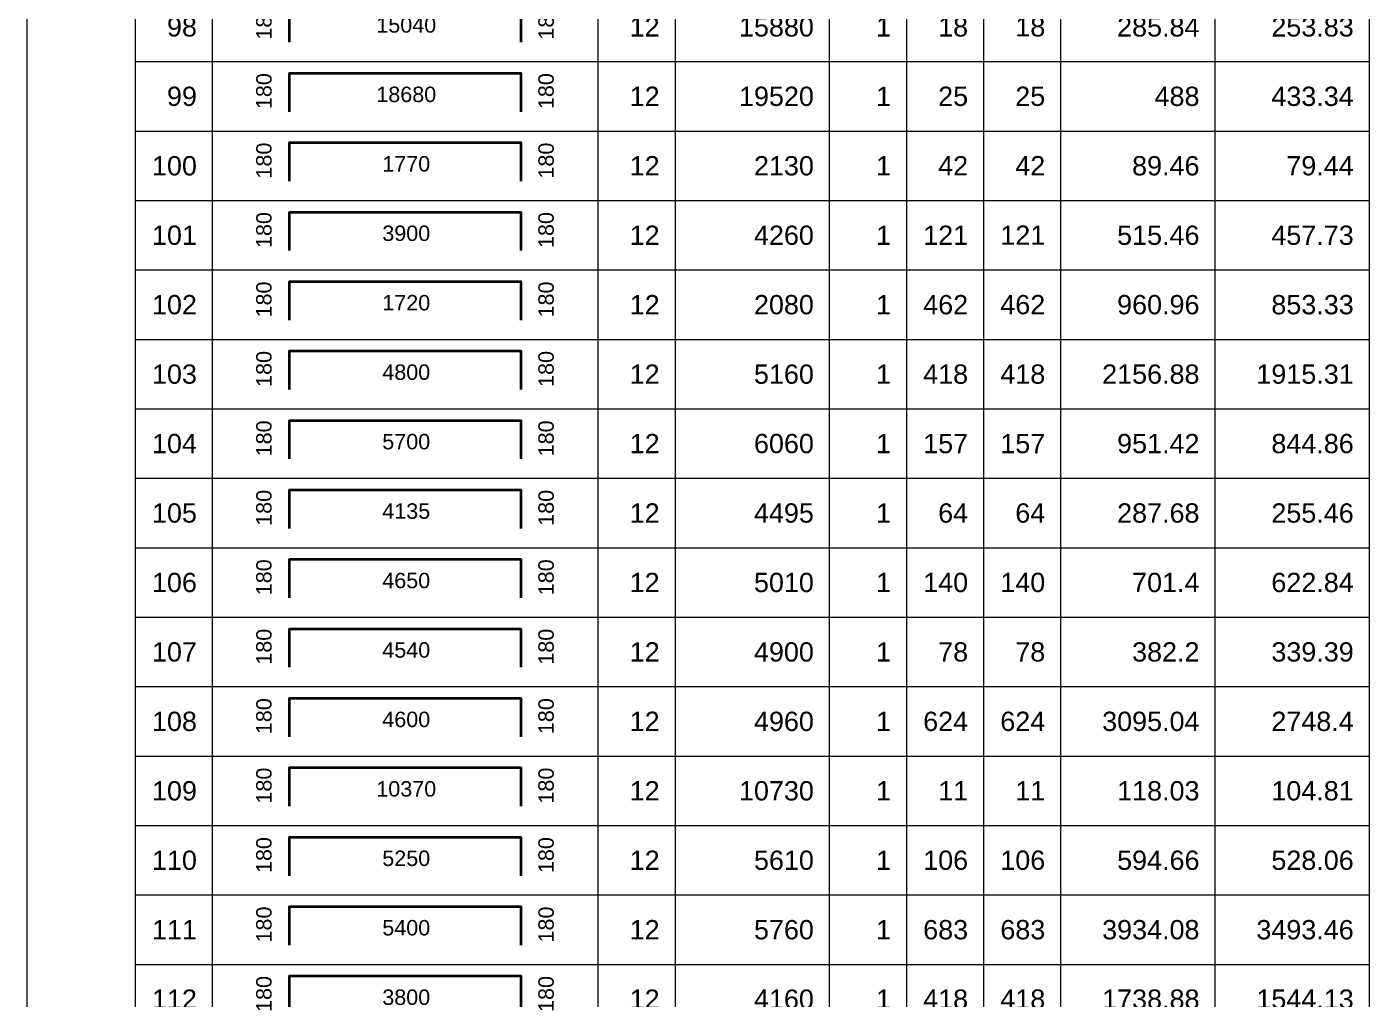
# Model space of a CAD drawing. Header units: millimetres. Extents: x -415354 to 883813, y -531490 to 486716.
# Drawn here: x 798740 to 816146, y -144040 to -131440 of the extents above; entities that cross this region are included whole.
import ezdxf
from ezdxf.enums import TextEntityAlignment as Align

# ---------------------------------------------------------------- set-up
doc = ezdxf.new("R2010")
doc.units = ezdxf.units.MM
doc.header["$MEASUREMENT"] = 0
for name, color, linetype, lineweight in [('NDC_FRAME', 7, 'Continuous', 20), ('NDC_S_REBAR', 4, 'Continuous', 35), ('NDC_S_VN TEXT', 7, 'Continuous', 20), ('NDC_Table', 3, 'Continuous', 20)]:
    doc.layers.add(name, color=color, linetype=linetype, lineweight=lineweight)
doc.styles.add('ARIAL', font='arial.ttf', dxfattribs={"width": 0.8})

# ---------------------------------------------------------------- blocks, each defined once
blk = doc.blocks.new('dang04')
at = {"layer": 'NDC_S_REBAR'}
blk.add_lwpolyline([(3405, -650), (3405, -150), (6405, -150), (6405, -650)], dxfattribs=at)
at = {"layer": 'NDC_Table'}
for p, q in [((0, 0), (0, -900)), ((1405, 0), (1405, -900)), ((2405, 0), (2405, -900)), ((7405, 0), (7405, -900)), ((8405, 0), (8405, -900)), ((10405, 0), (10405, -900)), ((11405, 0), (11405, -900)), ((12405, 0), (12405, -900)), ((13405, 0), (13405, -900)), ((15405, 0), (15405, -900)), ((17405, 0), (17405, -900)), ((1405, -900), (17405, -900))]:
    blk.add_line(p, q, dxfattribs=at)
at = {"layer": 'NDC_S_VN TEXT', "style": 'ARIAL'}
for p in [(3073, -150), (6733, -150)]:
    blk.add_attdef('D03', text='', height=200, rotation=90, dxfattribs=at).set_placement(p, align=Align.MIDDLE_RIGHT)
for p in [(2205, -450), (8205, -450), (10205, -450), (11205, -450), (12205, -450), (13205, -450), (15205, -450), (17205, -450)]:
    blk.add_attdef('D03', text='', height=250, dxfattribs=at).set_placement(p, align=Align.MIDDLE_RIGHT)
blk.add_attdef('D03', text='', height=200, dxfattribs=at).set_placement((4920, -425), align=Align.MIDDLE_CENTER)

msp = doc.modelspace()

# ---------------------------------------------------------------- block references
at = {"layer": 'NDC_FRAME'}
ref = msp.add_blockref('dang04', (798740.5, -130990.5), dxfattribs=at)
ref.add_attrib('D03', '98', dxfattribs={"layer": 'NDC_S_VN TEXT', "height": 250, "style": 'ARIAL'}).set_placement((800945.8, -131440.5), align=Align.MIDDLE_RIGHT)
ref.add_attrib('D03', '180', dxfattribs={"layer": 'NDC_S_VN TEXT', "height": 200, "rotation": 90, "style": 'ARIAL'}).set_placement((801813.8, -131140.5), align=Align.MIDDLE_RIGHT)
ref.add_attrib('D03', '15040', dxfattribs={"layer": 'NDC_S_VN TEXT', "height": 200, "style": 'ARIAL'}).set_placement((803660.1, -131415.2), align=Align.MIDDLE_CENTER)
ref.add_attrib('D03', '180', dxfattribs={"layer": 'NDC_S_VN TEXT', "height": 200, "rotation": 90, "style": 'ARIAL'}).set_placement((805473, -131140.5), align=Align.MIDDLE_RIGHT)
ref.add_attrib('D03', '12', dxfattribs={"layer": 'NDC_S_VN TEXT', "height": 250, "style": 'ARIAL'}).set_placement((806945.8, -131440.5), align=Align.MIDDLE_RIGHT)
ref.add_attrib('D03', '15880', dxfattribs={"layer": 'NDC_S_VN TEXT', "height": 250, "style": 'ARIAL'}).set_placement((808945.8, -131440.5), align=Align.MIDDLE_RIGHT)
ref.add_attrib('D03', '1', dxfattribs={"layer": 'NDC_S_VN TEXT', "height": 250, "style": 'ARIAL'}).set_placement((809945.8, -131440.5), align=Align.MIDDLE_RIGHT)
ref.add_attrib('D03', '18', dxfattribs={"layer": 'NDC_S_VN TEXT', "height": 250, "style": 'ARIAL'}).set_placement((810945.8, -131440.5), align=Align.MIDDLE_RIGHT)
ref.add_attrib('D03', '18', dxfattribs={"layer": 'NDC_S_VN TEXT', "height": 250, "style": 'ARIAL'}).set_placement((811945.8, -131440.2), align=Align.MIDDLE_RIGHT)
ref.add_attrib('D03', '285.84', dxfattribs={"layer": 'NDC_S_VN TEXT', "height": 250, "style": 'ARIAL'}).set_placement((813945.8, -131440.5), align=Align.MIDDLE_RIGHT)
ref.add_attrib('D03', '253.83', dxfattribs={"layer": 'NDC_S_VN TEXT', "height": 250, "style": 'ARIAL'}).set_placement((815945.8, -131440.5), align=Align.MIDDLE_RIGHT)
ref = msp.add_blockref('dang04', (798740.5, -131890.5), dxfattribs=at)
ref.add_attrib('D03', '99', dxfattribs={"layer": 'NDC_S_VN TEXT', "height": 250, "style": 'ARIAL'}).set_placement((800945.8, -132340.5), align=Align.MIDDLE_RIGHT)
ref.add_attrib('D03', '180', dxfattribs={"layer": 'NDC_S_VN TEXT', "height": 200, "rotation": 90, "style": 'ARIAL'}).set_placement((801813.8, -132040.5), align=Align.MIDDLE_RIGHT)
ref.add_attrib('D03', '18680', dxfattribs={"layer": 'NDC_S_VN TEXT', "height": 200, "style": 'ARIAL'}).set_placement((803660.1, -132315.2), align=Align.MIDDLE_CENTER)
ref.add_attrib('D03', '180', dxfattribs={"layer": 'NDC_S_VN TEXT', "height": 200, "rotation": 90, "style": 'ARIAL'}).set_placement((805473, -132040.5), align=Align.MIDDLE_RIGHT)
ref.add_attrib('D03', '12', dxfattribs={"layer": 'NDC_S_VN TEXT', "height": 250, "style": 'ARIAL'}).set_placement((806945.8, -132340.5), align=Align.MIDDLE_RIGHT)
ref.add_attrib('D03', '19520', dxfattribs={"layer": 'NDC_S_VN TEXT', "height": 250, "style": 'ARIAL'}).set_placement((808945.8, -132340.5), align=Align.MIDDLE_RIGHT)
ref.add_attrib('D03', '1', dxfattribs={"layer": 'NDC_S_VN TEXT', "height": 250, "style": 'ARIAL'}).set_placement((809945.8, -132340.5), align=Align.MIDDLE_RIGHT)
ref.add_attrib('D03', '25', dxfattribs={"layer": 'NDC_S_VN TEXT', "height": 250, "style": 'ARIAL'}).set_placement((810945.8, -132340.5), align=Align.MIDDLE_RIGHT)
ref.add_attrib('D03', '25', dxfattribs={"layer": 'NDC_S_VN TEXT', "height": 250, "style": 'ARIAL'}).set_placement((811945.8, -132340.2), align=Align.MIDDLE_RIGHT)
ref.add_attrib('D03', '488', dxfattribs={"layer": 'NDC_S_VN TEXT', "height": 250, "style": 'ARIAL'}).set_placement((813945.8, -132340.5), align=Align.MIDDLE_RIGHT)
ref.add_attrib('D03', '433.34', dxfattribs={"layer": 'NDC_S_VN TEXT', "height": 250, "style": 'ARIAL'}).set_placement((815945.8, -132340.5), align=Align.MIDDLE_RIGHT)
ref = msp.add_blockref('dang04', (798740.5, -132790.5), dxfattribs=at)
ref.add_attrib('D03', '100', dxfattribs={"layer": 'NDC_S_VN TEXT', "height": 250, "style": 'ARIAL'}).set_placement((800945.8, -133240.5), align=Align.MIDDLE_RIGHT)
ref.add_attrib('D03', '180', dxfattribs={"layer": 'NDC_S_VN TEXT', "height": 200, "rotation": 90, "style": 'ARIAL'}).set_placement((801813.8, -132940.5), align=Align.MIDDLE_RIGHT)
ref.add_attrib('D03', '1770', dxfattribs={"layer": 'NDC_S_VN TEXT', "height": 200, "style": 'ARIAL'}).set_placement((803660.1, -133215.2), align=Align.MIDDLE_CENTER)
ref.add_attrib('D03', '180', dxfattribs={"layer": 'NDC_S_VN TEXT', "height": 200, "rotation": 90, "style": 'ARIAL'}).set_placement((805473, -132940.5), align=Align.MIDDLE_RIGHT)
ref.add_attrib('D03', '12', dxfattribs={"layer": 'NDC_S_VN TEXT', "height": 250, "style": 'ARIAL'}).set_placement((806945.8, -133240.5), align=Align.MIDDLE_RIGHT)
ref.add_attrib('D03', '2130', dxfattribs={"layer": 'NDC_S_VN TEXT', "height": 250, "style": 'ARIAL'}).set_placement((808945.8, -133240.5), align=Align.MIDDLE_RIGHT)
ref.add_attrib('D03', '1', dxfattribs={"layer": 'NDC_S_VN TEXT', "height": 250, "style": 'ARIAL'}).set_placement((809945.8, -133240.5), align=Align.MIDDLE_RIGHT)
ref.add_attrib('D03', '42', dxfattribs={"layer": 'NDC_S_VN TEXT', "height": 250, "style": 'ARIAL'}).set_placement((810945.8, -133240.5), align=Align.MIDDLE_RIGHT)
ref.add_attrib('D03', '42', dxfattribs={"layer": 'NDC_S_VN TEXT', "height": 250, "style": 'ARIAL'}).set_placement((811945.8, -133240.2), align=Align.MIDDLE_RIGHT)
ref.add_attrib('D03', '89.46', dxfattribs={"layer": 'NDC_S_VN TEXT', "height": 250, "style": 'ARIAL'}).set_placement((813945.8, -133240.5), align=Align.MIDDLE_RIGHT)
ref.add_attrib('D03', '79.44', dxfattribs={"layer": 'NDC_S_VN TEXT', "height": 250, "style": 'ARIAL'}).set_placement((815945.8, -133240.5), align=Align.MIDDLE_RIGHT)
ref = msp.add_blockref('dang04', (798740.5, -133690.5), dxfattribs=at)
ref.add_attrib('D03', '101', dxfattribs={"layer": 'NDC_S_VN TEXT', "height": 250, "style": 'ARIAL'}).set_placement((800945.8, -134140.5), align=Align.MIDDLE_RIGHT)
ref.add_attrib('D03', '180', dxfattribs={"layer": 'NDC_S_VN TEXT', "height": 200, "rotation": 90, "style": 'ARIAL'}).set_placement((801813.8, -133840.5), align=Align.MIDDLE_RIGHT)
ref.add_attrib('D03', '3900', dxfattribs={"layer": 'NDC_S_VN TEXT', "height": 200, "style": 'ARIAL'}).set_placement((803660.1, -134115.2), align=Align.MIDDLE_CENTER)
ref.add_attrib('D03', '180', dxfattribs={"layer": 'NDC_S_VN TEXT', "height": 200, "rotation": 90, "style": 'ARIAL'}).set_placement((805473, -133840.5), align=Align.MIDDLE_RIGHT)
ref.add_attrib('D03', '12', dxfattribs={"layer": 'NDC_S_VN TEXT', "height": 250, "style": 'ARIAL'}).set_placement((806945.8, -134140.5), align=Align.MIDDLE_RIGHT)
ref.add_attrib('D03', '4260', dxfattribs={"layer": 'NDC_S_VN TEXT', "height": 250, "style": 'ARIAL'}).set_placement((808945.8, -134140.5), align=Align.MIDDLE_RIGHT)
ref.add_attrib('D03', '1', dxfattribs={"layer": 'NDC_S_VN TEXT', "height": 250, "style": 'ARIAL'}).set_placement((809945.8, -134140.5), align=Align.MIDDLE_RIGHT)
ref.add_attrib('D03', '121', dxfattribs={"layer": 'NDC_S_VN TEXT', "height": 250, "style": 'ARIAL'}).set_placement((810945.8, -134140.5), align=Align.MIDDLE_RIGHT)
ref.add_attrib('D03', '121', dxfattribs={"layer": 'NDC_S_VN TEXT', "height": 250, "style": 'ARIAL'}).set_placement((811945.8, -134140.2), align=Align.MIDDLE_RIGHT)
ref.add_attrib('D03', '515.46', dxfattribs={"layer": 'NDC_S_VN TEXT', "height": 250, "style": 'ARIAL'}).set_placement((813945.8, -134140.5), align=Align.MIDDLE_RIGHT)
ref.add_attrib('D03', '457.73', dxfattribs={"layer": 'NDC_S_VN TEXT', "height": 250, "style": 'ARIAL'}).set_placement((815945.8, -134140.5), align=Align.MIDDLE_RIGHT)
ref = msp.add_blockref('dang04', (798740.5, -134590.5), dxfattribs=at)
ref.add_attrib('D03', '102', dxfattribs={"layer": 'NDC_S_VN TEXT', "height": 250, "style": 'ARIAL'}).set_placement((800945.8, -135040.5), align=Align.MIDDLE_RIGHT)
ref.add_attrib('D03', '180', dxfattribs={"layer": 'NDC_S_VN TEXT', "height": 200, "rotation": 90, "style": 'ARIAL'}).set_placement((801813.8, -134740.5), align=Align.MIDDLE_RIGHT)
ref.add_attrib('D03', '1720', dxfattribs={"layer": 'NDC_S_VN TEXT', "height": 200, "style": 'ARIAL'}).set_placement((803660.1, -135015.2), align=Align.MIDDLE_CENTER)
ref.add_attrib('D03', '180', dxfattribs={"layer": 'NDC_S_VN TEXT', "height": 200, "rotation": 90, "style": 'ARIAL'}).set_placement((805473, -134740.5), align=Align.MIDDLE_RIGHT)
ref.add_attrib('D03', '12', dxfattribs={"layer": 'NDC_S_VN TEXT', "height": 250, "style": 'ARIAL'}).set_placement((806945.8, -135040.5), align=Align.MIDDLE_RIGHT)
ref.add_attrib('D03', '2080', dxfattribs={"layer": 'NDC_S_VN TEXT', "height": 250, "style": 'ARIAL'}).set_placement((808945.8, -135040.5), align=Align.MIDDLE_RIGHT)
ref.add_attrib('D03', '1', dxfattribs={"layer": 'NDC_S_VN TEXT', "height": 250, "style": 'ARIAL'}).set_placement((809945.8, -135040.5), align=Align.MIDDLE_RIGHT)
ref.add_attrib('D03', '462', dxfattribs={"layer": 'NDC_S_VN TEXT', "height": 250, "style": 'ARIAL'}).set_placement((810945.8, -135040.5), align=Align.MIDDLE_RIGHT)
ref.add_attrib('D03', '462', dxfattribs={"layer": 'NDC_S_VN TEXT', "height": 250, "style": 'ARIAL'}).set_placement((811945.8, -135040.2), align=Align.MIDDLE_RIGHT)
ref.add_attrib('D03', '960.96', dxfattribs={"layer": 'NDC_S_VN TEXT', "height": 250, "style": 'ARIAL'}).set_placement((813945.8, -135040.5), align=Align.MIDDLE_RIGHT)
ref.add_attrib('D03', '853.33', dxfattribs={"layer": 'NDC_S_VN TEXT', "height": 250, "style": 'ARIAL'}).set_placement((815945.8, -135040.5), align=Align.MIDDLE_RIGHT)
ref = msp.add_blockref('dang04', (798740.5, -135490.5), dxfattribs=at)
ref.add_attrib('D03', '103', dxfattribs={"layer": 'NDC_S_VN TEXT', "height": 250, "style": 'ARIAL'}).set_placement((800945.8, -135940.5), align=Align.MIDDLE_RIGHT)
ref.add_attrib('D03', '180', dxfattribs={"layer": 'NDC_S_VN TEXT', "height": 200, "rotation": 90, "style": 'ARIAL'}).set_placement((801813.8, -135640.5), align=Align.MIDDLE_RIGHT)
ref.add_attrib('D03', '4800', dxfattribs={"layer": 'NDC_S_VN TEXT', "height": 200, "style": 'ARIAL'}).set_placement((803660.1, -135915.2), align=Align.MIDDLE_CENTER)
ref.add_attrib('D03', '180', dxfattribs={"layer": 'NDC_S_VN TEXT', "height": 200, "rotation": 90, "style": 'ARIAL'}).set_placement((805473, -135640.5), align=Align.MIDDLE_RIGHT)
ref.add_attrib('D03', '12', dxfattribs={"layer": 'NDC_S_VN TEXT', "height": 250, "style": 'ARIAL'}).set_placement((806945.8, -135940.5), align=Align.MIDDLE_RIGHT)
ref.add_attrib('D03', '5160', dxfattribs={"layer": 'NDC_S_VN TEXT', "height": 250, "style": 'ARIAL'}).set_placement((808945.8, -135940.5), align=Align.MIDDLE_RIGHT)
ref.add_attrib('D03', '1', dxfattribs={"layer": 'NDC_S_VN TEXT', "height": 250, "style": 'ARIAL'}).set_placement((809945.8, -135940.5), align=Align.MIDDLE_RIGHT)
ref.add_attrib('D03', '418', dxfattribs={"layer": 'NDC_S_VN TEXT', "height": 250, "style": 'ARIAL'}).set_placement((810945.8, -135940.5), align=Align.MIDDLE_RIGHT)
ref.add_attrib('D03', '418', dxfattribs={"layer": 'NDC_S_VN TEXT', "height": 250, "style": 'ARIAL'}).set_placement((811945.8, -135940.2), align=Align.MIDDLE_RIGHT)
ref.add_attrib('D03', '2156.88', dxfattribs={"layer": 'NDC_S_VN TEXT', "height": 250, "style": 'ARIAL'}).set_placement((813945.8, -135940.5), align=Align.MIDDLE_RIGHT)
ref.add_attrib('D03', '1915.31', dxfattribs={"layer": 'NDC_S_VN TEXT', "height": 250, "style": 'ARIAL'}).set_placement((815945.8, -135940.5), align=Align.MIDDLE_RIGHT)
ref = msp.add_blockref('dang04', (798740.5, -136390.5), dxfattribs=at)
ref.add_attrib('D03', '104', dxfattribs={"layer": 'NDC_S_VN TEXT', "height": 250, "style": 'ARIAL'}).set_placement((800945.8, -136840.5), align=Align.MIDDLE_RIGHT)
ref.add_attrib('D03', '180', dxfattribs={"layer": 'NDC_S_VN TEXT', "height": 200, "rotation": 90, "style": 'ARIAL'}).set_placement((801813.8, -136540.5), align=Align.MIDDLE_RIGHT)
ref.add_attrib('D03', '5700', dxfattribs={"layer": 'NDC_S_VN TEXT', "height": 200, "style": 'ARIAL'}).set_placement((803660.1, -136815.2), align=Align.MIDDLE_CENTER)
ref.add_attrib('D03', '180', dxfattribs={"layer": 'NDC_S_VN TEXT', "height": 200, "rotation": 90, "style": 'ARIAL'}).set_placement((805473, -136540.5), align=Align.MIDDLE_RIGHT)
ref.add_attrib('D03', '12', dxfattribs={"layer": 'NDC_S_VN TEXT', "height": 250, "style": 'ARIAL'}).set_placement((806945.8, -136840.5), align=Align.MIDDLE_RIGHT)
ref.add_attrib('D03', '6060', dxfattribs={"layer": 'NDC_S_VN TEXT', "height": 250, "style": 'ARIAL'}).set_placement((808945.8, -136840.5), align=Align.MIDDLE_RIGHT)
ref.add_attrib('D03', '1', dxfattribs={"layer": 'NDC_S_VN TEXT', "height": 250, "style": 'ARIAL'}).set_placement((809945.8, -136840.5), align=Align.MIDDLE_RIGHT)
ref.add_attrib('D03', '157', dxfattribs={"layer": 'NDC_S_VN TEXT', "height": 250, "style": 'ARIAL'}).set_placement((810945.8, -136840.5), align=Align.MIDDLE_RIGHT)
ref.add_attrib('D03', '157', dxfattribs={"layer": 'NDC_S_VN TEXT', "height": 250, "style": 'ARIAL'}).set_placement((811945.8, -136840.2), align=Align.MIDDLE_RIGHT)
ref.add_attrib('D03', '951.42', dxfattribs={"layer": 'NDC_S_VN TEXT', "height": 250, "style": 'ARIAL'}).set_placement((813945.8, -136840.5), align=Align.MIDDLE_RIGHT)
ref.add_attrib('D03', '844.86', dxfattribs={"layer": 'NDC_S_VN TEXT', "height": 250, "style": 'ARIAL'}).set_placement((815945.8, -136840.5), align=Align.MIDDLE_RIGHT)
ref = msp.add_blockref('dang04', (798740.5, -137290.5), dxfattribs=at)
ref.add_attrib('D03', '105', dxfattribs={"layer": 'NDC_S_VN TEXT', "height": 250, "style": 'ARIAL'}).set_placement((800945.8, -137740.5), align=Align.MIDDLE_RIGHT)
ref.add_attrib('D03', '180', dxfattribs={"layer": 'NDC_S_VN TEXT', "height": 200, "rotation": 90, "style": 'ARIAL'}).set_placement((801813.8, -137440.5), align=Align.MIDDLE_RIGHT)
ref.add_attrib('D03', '4135', dxfattribs={"layer": 'NDC_S_VN TEXT', "height": 200, "style": 'ARIAL'}).set_placement((803660.1, -137715.2), align=Align.MIDDLE_CENTER)
ref.add_attrib('D03', '180', dxfattribs={"layer": 'NDC_S_VN TEXT', "height": 200, "rotation": 90, "style": 'ARIAL'}).set_placement((805473, -137440.5), align=Align.MIDDLE_RIGHT)
ref.add_attrib('D03', '12', dxfattribs={"layer": 'NDC_S_VN TEXT', "height": 250, "style": 'ARIAL'}).set_placement((806945.8, -137740.5), align=Align.MIDDLE_RIGHT)
ref.add_attrib('D03', '4495', dxfattribs={"layer": 'NDC_S_VN TEXT', "height": 250, "style": 'ARIAL'}).set_placement((808945.8, -137740.5), align=Align.MIDDLE_RIGHT)
ref.add_attrib('D03', '1', dxfattribs={"layer": 'NDC_S_VN TEXT', "height": 250, "style": 'ARIAL'}).set_placement((809945.8, -137740.5), align=Align.MIDDLE_RIGHT)
ref.add_attrib('D03', '64', dxfattribs={"layer": 'NDC_S_VN TEXT', "height": 250, "style": 'ARIAL'}).set_placement((810945.8, -137740.5), align=Align.MIDDLE_RIGHT)
ref.add_attrib('D03', '64', dxfattribs={"layer": 'NDC_S_VN TEXT', "height": 250, "style": 'ARIAL'}).set_placement((811945.8, -137740.2), align=Align.MIDDLE_RIGHT)
ref.add_attrib('D03', '287.68', dxfattribs={"layer": 'NDC_S_VN TEXT', "height": 250, "style": 'ARIAL'}).set_placement((813945.8, -137740.5), align=Align.MIDDLE_RIGHT)
ref.add_attrib('D03', '255.46', dxfattribs={"layer": 'NDC_S_VN TEXT', "height": 250, "style": 'ARIAL'}).set_placement((815945.8, -137740.5), align=Align.MIDDLE_RIGHT)
ref = msp.add_blockref('dang04', (798740.5, -138190.5), dxfattribs=at)
ref.add_attrib('D03', '106', dxfattribs={"layer": 'NDC_S_VN TEXT', "height": 250, "style": 'ARIAL'}).set_placement((800945.8, -138640.5), align=Align.MIDDLE_RIGHT)
ref.add_attrib('D03', '180', dxfattribs={"layer": 'NDC_S_VN TEXT', "height": 200, "rotation": 90, "style": 'ARIAL'}).set_placement((801813.8, -138340.5), align=Align.MIDDLE_RIGHT)
ref.add_attrib('D03', '4650', dxfattribs={"layer": 'NDC_S_VN TEXT', "height": 200, "style": 'ARIAL'}).set_placement((803660.1, -138615.2), align=Align.MIDDLE_CENTER)
ref.add_attrib('D03', '180', dxfattribs={"layer": 'NDC_S_VN TEXT', "height": 200, "rotation": 90, "style": 'ARIAL'}).set_placement((805473, -138340.5), align=Align.MIDDLE_RIGHT)
ref.add_attrib('D03', '12', dxfattribs={"layer": 'NDC_S_VN TEXT', "height": 250, "style": 'ARIAL'}).set_placement((806945.8, -138640.5), align=Align.MIDDLE_RIGHT)
ref.add_attrib('D03', '5010', dxfattribs={"layer": 'NDC_S_VN TEXT', "height": 250, "style": 'ARIAL'}).set_placement((808945.8, -138640.5), align=Align.MIDDLE_RIGHT)
ref.add_attrib('D03', '1', dxfattribs={"layer": 'NDC_S_VN TEXT', "height": 250, "style": 'ARIAL'}).set_placement((809945.8, -138640.5), align=Align.MIDDLE_RIGHT)
ref.add_attrib('D03', '140', dxfattribs={"layer": 'NDC_S_VN TEXT', "height": 250, "style": 'ARIAL'}).set_placement((810945.8, -138640.5), align=Align.MIDDLE_RIGHT)
ref.add_attrib('D03', '140', dxfattribs={"layer": 'NDC_S_VN TEXT', "height": 250, "style": 'ARIAL'}).set_placement((811945.8, -138640.2), align=Align.MIDDLE_RIGHT)
ref.add_attrib('D03', '701.4', dxfattribs={"layer": 'NDC_S_VN TEXT', "height": 250, "style": 'ARIAL'}).set_placement((813945.8, -138640.5), align=Align.MIDDLE_RIGHT)
ref.add_attrib('D03', '622.84', dxfattribs={"layer": 'NDC_S_VN TEXT', "height": 250, "style": 'ARIAL'}).set_placement((815945.8, -138640.5), align=Align.MIDDLE_RIGHT)
ref = msp.add_blockref('dang04', (798740.5, -139090.5), dxfattribs=at)
ref.add_attrib('D03', '107', dxfattribs={"layer": 'NDC_S_VN TEXT', "height": 250, "style": 'ARIAL'}).set_placement((800945.8, -139540.5), align=Align.MIDDLE_RIGHT)
ref.add_attrib('D03', '180', dxfattribs={"layer": 'NDC_S_VN TEXT', "height": 200, "rotation": 90, "style": 'ARIAL'}).set_placement((801813.8, -139240.5), align=Align.MIDDLE_RIGHT)
ref.add_attrib('D03', '4540', dxfattribs={"layer": 'NDC_S_VN TEXT', "height": 200, "style": 'ARIAL'}).set_placement((803660.1, -139515.2), align=Align.MIDDLE_CENTER)
ref.add_attrib('D03', '180', dxfattribs={"layer": 'NDC_S_VN TEXT', "height": 200, "rotation": 90, "style": 'ARIAL'}).set_placement((805473, -139240.5), align=Align.MIDDLE_RIGHT)
ref.add_attrib('D03', '12', dxfattribs={"layer": 'NDC_S_VN TEXT', "height": 250, "style": 'ARIAL'}).set_placement((806945.8, -139540.5), align=Align.MIDDLE_RIGHT)
ref.add_attrib('D03', '4900', dxfattribs={"layer": 'NDC_S_VN TEXT', "height": 250, "style": 'ARIAL'}).set_placement((808945.8, -139540.5), align=Align.MIDDLE_RIGHT)
ref.add_attrib('D03', '1', dxfattribs={"layer": 'NDC_S_VN TEXT', "height": 250, "style": 'ARIAL'}).set_placement((809945.8, -139540.5), align=Align.MIDDLE_RIGHT)
ref.add_attrib('D03', '78', dxfattribs={"layer": 'NDC_S_VN TEXT', "height": 250, "style": 'ARIAL'}).set_placement((810945.8, -139540.5), align=Align.MIDDLE_RIGHT)
ref.add_attrib('D03', '78', dxfattribs={"layer": 'NDC_S_VN TEXT', "height": 250, "style": 'ARIAL'}).set_placement((811945.8, -139540.2), align=Align.MIDDLE_RIGHT)
ref.add_attrib('D03', '382.2', dxfattribs={"layer": 'NDC_S_VN TEXT', "height": 250, "style": 'ARIAL'}).set_placement((813945.8, -139540.5), align=Align.MIDDLE_RIGHT)
ref.add_attrib('D03', '339.39', dxfattribs={"layer": 'NDC_S_VN TEXT', "height": 250, "style": 'ARIAL'}).set_placement((815945.8, -139540.5), align=Align.MIDDLE_RIGHT)
ref = msp.add_blockref('dang04', (798740.5, -139990.5), dxfattribs=at)
ref.add_attrib('D03', '108', dxfattribs={"layer": 'NDC_S_VN TEXT', "height": 250, "style": 'ARIAL'}).set_placement((800945.8, -140440.5), align=Align.MIDDLE_RIGHT)
ref.add_attrib('D03', '180', dxfattribs={"layer": 'NDC_S_VN TEXT', "height": 200, "rotation": 90, "style": 'ARIAL'}).set_placement((801813.8, -140140.5), align=Align.MIDDLE_RIGHT)
ref.add_attrib('D03', '4600', dxfattribs={"layer": 'NDC_S_VN TEXT', "height": 200, "style": 'ARIAL'}).set_placement((803660.1, -140415.2), align=Align.MIDDLE_CENTER)
ref.add_attrib('D03', '180', dxfattribs={"layer": 'NDC_S_VN TEXT', "height": 200, "rotation": 90, "style": 'ARIAL'}).set_placement((805473, -140140.5), align=Align.MIDDLE_RIGHT)
ref.add_attrib('D03', '12', dxfattribs={"layer": 'NDC_S_VN TEXT', "height": 250, "style": 'ARIAL'}).set_placement((806945.8, -140440.5), align=Align.MIDDLE_RIGHT)
ref.add_attrib('D03', '4960', dxfattribs={"layer": 'NDC_S_VN TEXT', "height": 250, "style": 'ARIAL'}).set_placement((808945.8, -140440.5), align=Align.MIDDLE_RIGHT)
ref.add_attrib('D03', '1', dxfattribs={"layer": 'NDC_S_VN TEXT', "height": 250, "style": 'ARIAL'}).set_placement((809945.8, -140440.5), align=Align.MIDDLE_RIGHT)
ref.add_attrib('D03', '624', dxfattribs={"layer": 'NDC_S_VN TEXT', "height": 250, "style": 'ARIAL'}).set_placement((810945.8, -140440.5), align=Align.MIDDLE_RIGHT)
ref.add_attrib('D03', '624', dxfattribs={"layer": 'NDC_S_VN TEXT', "height": 250, "style": 'ARIAL'}).set_placement((811945.8, -140440.2), align=Align.MIDDLE_RIGHT)
ref.add_attrib('D03', '3095.04', dxfattribs={"layer": 'NDC_S_VN TEXT', "height": 250, "style": 'ARIAL'}).set_placement((813945.8, -140440.5), align=Align.MIDDLE_RIGHT)
ref.add_attrib('D03', '2748.4', dxfattribs={"layer": 'NDC_S_VN TEXT', "height": 250, "style": 'ARIAL'}).set_placement((815945.8, -140440.5), align=Align.MIDDLE_RIGHT)
ref = msp.add_blockref('dang04', (798740.5, -140890.5), dxfattribs=at)
ref.add_attrib('D03', '109', dxfattribs={"layer": 'NDC_S_VN TEXT', "height": 250, "style": 'ARIAL'}).set_placement((800945.8, -141340.5), align=Align.MIDDLE_RIGHT)
ref.add_attrib('D03', '180', dxfattribs={"layer": 'NDC_S_VN TEXT', "height": 200, "rotation": 90, "style": 'ARIAL'}).set_placement((801813.8, -141040.5), align=Align.MIDDLE_RIGHT)
ref.add_attrib('D03', '10370', dxfattribs={"layer": 'NDC_S_VN TEXT', "height": 200, "style": 'ARIAL'}).set_placement((803660.1, -141315.2), align=Align.MIDDLE_CENTER)
ref.add_attrib('D03', '180', dxfattribs={"layer": 'NDC_S_VN TEXT', "height": 200, "rotation": 90, "style": 'ARIAL'}).set_placement((805473, -141040.5), align=Align.MIDDLE_RIGHT)
ref.add_attrib('D03', '12', dxfattribs={"layer": 'NDC_S_VN TEXT', "height": 250, "style": 'ARIAL'}).set_placement((806945.8, -141340.5), align=Align.MIDDLE_RIGHT)
ref.add_attrib('D03', '10730', dxfattribs={"layer": 'NDC_S_VN TEXT', "height": 250, "style": 'ARIAL'}).set_placement((808945.8, -141340.5), align=Align.MIDDLE_RIGHT)
ref.add_attrib('D03', '1', dxfattribs={"layer": 'NDC_S_VN TEXT', "height": 250, "style": 'ARIAL'}).set_placement((809945.8, -141340.5), align=Align.MIDDLE_RIGHT)
ref.add_attrib('D03', '11', dxfattribs={"layer": 'NDC_S_VN TEXT', "height": 250, "style": 'ARIAL'}).set_placement((810945.8, -141340.5), align=Align.MIDDLE_RIGHT)
ref.add_attrib('D03', '11', dxfattribs={"layer": 'NDC_S_VN TEXT', "height": 250, "style": 'ARIAL'}).set_placement((811945.8, -141340.2), align=Align.MIDDLE_RIGHT)
ref.add_attrib('D03', '118.03', dxfattribs={"layer": 'NDC_S_VN TEXT', "height": 250, "style": 'ARIAL'}).set_placement((813945.8, -141340.5), align=Align.MIDDLE_RIGHT)
ref.add_attrib('D03', '104.81', dxfattribs={"layer": 'NDC_S_VN TEXT', "height": 250, "style": 'ARIAL'}).set_placement((815945.8, -141340.5), align=Align.MIDDLE_RIGHT)
ref = msp.add_blockref('dang04', (798740.5, -141790.5), dxfattribs=at)
ref.add_attrib('D03', '110', dxfattribs={"layer": 'NDC_S_VN TEXT', "height": 250, "style": 'ARIAL'}).set_placement((800945.8, -142240.5), align=Align.MIDDLE_RIGHT)
ref.add_attrib('D03', '180', dxfattribs={"layer": 'NDC_S_VN TEXT', "height": 200, "rotation": 90, "style": 'ARIAL'}).set_placement((801813.8, -141940.5), align=Align.MIDDLE_RIGHT)
ref.add_attrib('D03', '5250', dxfattribs={"layer": 'NDC_S_VN TEXT', "height": 200, "style": 'ARIAL'}).set_placement((803660.1, -142215.2), align=Align.MIDDLE_CENTER)
ref.add_attrib('D03', '180', dxfattribs={"layer": 'NDC_S_VN TEXT', "height": 200, "rotation": 90, "style": 'ARIAL'}).set_placement((805473, -141940.5), align=Align.MIDDLE_RIGHT)
ref.add_attrib('D03', '12', dxfattribs={"layer": 'NDC_S_VN TEXT', "height": 250, "style": 'ARIAL'}).set_placement((806945.8, -142240.5), align=Align.MIDDLE_RIGHT)
ref.add_attrib('D03', '5610', dxfattribs={"layer": 'NDC_S_VN TEXT', "height": 250, "style": 'ARIAL'}).set_placement((808945.8, -142240.5), align=Align.MIDDLE_RIGHT)
ref.add_attrib('D03', '1', dxfattribs={"layer": 'NDC_S_VN TEXT', "height": 250, "style": 'ARIAL'}).set_placement((809945.8, -142240.5), align=Align.MIDDLE_RIGHT)
ref.add_attrib('D03', '106', dxfattribs={"layer": 'NDC_S_VN TEXT', "height": 250, "style": 'ARIAL'}).set_placement((810945.8, -142240.5), align=Align.MIDDLE_RIGHT)
ref.add_attrib('D03', '106', dxfattribs={"layer": 'NDC_S_VN TEXT', "height": 250, "style": 'ARIAL'}).set_placement((811945.8, -142240.2), align=Align.MIDDLE_RIGHT)
ref.add_attrib('D03', '594.66', dxfattribs={"layer": 'NDC_S_VN TEXT', "height": 250, "style": 'ARIAL'}).set_placement((813945.8, -142240.5), align=Align.MIDDLE_RIGHT)
ref.add_attrib('D03', '528.06', dxfattribs={"layer": 'NDC_S_VN TEXT', "height": 250, "style": 'ARIAL'}).set_placement((815945.8, -142240.5), align=Align.MIDDLE_RIGHT)
ref = msp.add_blockref('dang04', (798740.5, -142690.5), dxfattribs=at)
ref.add_attrib('D03', '111', dxfattribs={"layer": 'NDC_S_VN TEXT', "height": 250, "style": 'ARIAL'}).set_placement((800945.8, -143140.5), align=Align.MIDDLE_RIGHT)
ref.add_attrib('D03', '180', dxfattribs={"layer": 'NDC_S_VN TEXT', "height": 200, "rotation": 90, "style": 'ARIAL'}).set_placement((801813.8, -142840.5), align=Align.MIDDLE_RIGHT)
ref.add_attrib('D03', '5400', dxfattribs={"layer": 'NDC_S_VN TEXT', "height": 200, "style": 'ARIAL'}).set_placement((803660.1, -143115.2), align=Align.MIDDLE_CENTER)
ref.add_attrib('D03', '180', dxfattribs={"layer": 'NDC_S_VN TEXT', "height": 200, "rotation": 90, "style": 'ARIAL'}).set_placement((805473, -142840.5), align=Align.MIDDLE_RIGHT)
ref.add_attrib('D03', '12', dxfattribs={"layer": 'NDC_S_VN TEXT', "height": 250, "style": 'ARIAL'}).set_placement((806945.8, -143140.5), align=Align.MIDDLE_RIGHT)
ref.add_attrib('D03', '5760', dxfattribs={"layer": 'NDC_S_VN TEXT', "height": 250, "style": 'ARIAL'}).set_placement((808945.8, -143140.5), align=Align.MIDDLE_RIGHT)
ref.add_attrib('D03', '1', dxfattribs={"layer": 'NDC_S_VN TEXT', "height": 250, "style": 'ARIAL'}).set_placement((809945.8, -143140.5), align=Align.MIDDLE_RIGHT)
ref.add_attrib('D03', '683', dxfattribs={"layer": 'NDC_S_VN TEXT', "height": 250, "style": 'ARIAL'}).set_placement((810945.8, -143140.5), align=Align.MIDDLE_RIGHT)
ref.add_attrib('D03', '683', dxfattribs={"layer": 'NDC_S_VN TEXT', "height": 250, "style": 'ARIAL'}).set_placement((811945.8, -143140.2), align=Align.MIDDLE_RIGHT)
ref.add_attrib('D03', '3934.08', dxfattribs={"layer": 'NDC_S_VN TEXT', "height": 250, "style": 'ARIAL'}).set_placement((813945.8, -143140.5), align=Align.MIDDLE_RIGHT)
ref.add_attrib('D03', '3493.46', dxfattribs={"layer": 'NDC_S_VN TEXT', "height": 250, "style": 'ARIAL'}).set_placement((815945.8, -143140.5), align=Align.MIDDLE_RIGHT)
ref = msp.add_blockref('dang04', (798740.5, -143590.5), dxfattribs=at)
ref.add_attrib('D03', '112', dxfattribs={"layer": 'NDC_S_VN TEXT', "height": 250, "style": 'ARIAL'}).set_placement((800945.8, -144040.5), align=Align.MIDDLE_RIGHT)
ref.add_attrib('D03', '180', dxfattribs={"layer": 'NDC_S_VN TEXT', "height": 200, "rotation": 90, "style": 'ARIAL'}).set_placement((801813.8, -143740.5), align=Align.MIDDLE_RIGHT)
ref.add_attrib('D03', '3800', dxfattribs={"layer": 'NDC_S_VN TEXT', "height": 200, "style": 'ARIAL'}).set_placement((803660.1, -144015.2), align=Align.MIDDLE_CENTER)
ref.add_attrib('D03', '180', dxfattribs={"layer": 'NDC_S_VN TEXT', "height": 200, "rotation": 90, "style": 'ARIAL'}).set_placement((805473, -143740.5), align=Align.MIDDLE_RIGHT)
ref.add_attrib('D03', '12', dxfattribs={"layer": 'NDC_S_VN TEXT', "height": 250, "style": 'ARIAL'}).set_placement((806945.8, -144040.5), align=Align.MIDDLE_RIGHT)
ref.add_attrib('D03', '4160', dxfattribs={"layer": 'NDC_S_VN TEXT', "height": 250, "style": 'ARIAL'}).set_placement((808945.8, -144040.5), align=Align.MIDDLE_RIGHT)
ref.add_attrib('D03', '1', dxfattribs={"layer": 'NDC_S_VN TEXT', "height": 250, "style": 'ARIAL'}).set_placement((809945.8, -144040.5), align=Align.MIDDLE_RIGHT)
ref.add_attrib('D03', '418', dxfattribs={"layer": 'NDC_S_VN TEXT', "height": 250, "style": 'ARIAL'}).set_placement((810945.8, -144040.5), align=Align.MIDDLE_RIGHT)
ref.add_attrib('D03', '418', dxfattribs={"layer": 'NDC_S_VN TEXT', "height": 250, "style": 'ARIAL'}).set_placement((811945.8, -144040.2), align=Align.MIDDLE_RIGHT)
ref.add_attrib('D03', '1738.88', dxfattribs={"layer": 'NDC_S_VN TEXT', "height": 250, "style": 'ARIAL'}).set_placement((813945.8, -144040.5), align=Align.MIDDLE_RIGHT)
ref.add_attrib('D03', '1544.13', dxfattribs={"layer": 'NDC_S_VN TEXT', "height": 250, "style": 'ARIAL'}).set_placement((815945.8, -144040.5), align=Align.MIDDLE_RIGHT)

doc.saveas('drawing.dxf')
